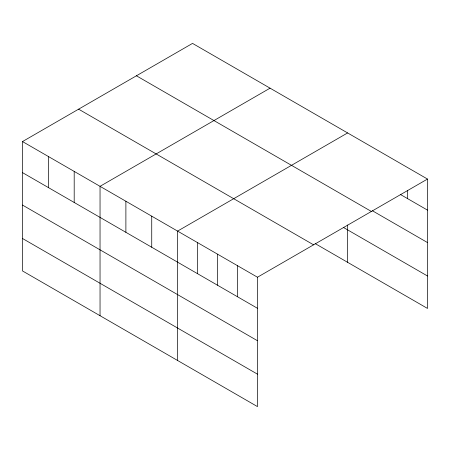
<?xml version="1.0" encoding="UTF-8"?>
<svg xmlns="http://www.w3.org/2000/svg" width="450" height="450" viewBox="0 0 450 450"><rect width="100%" height="100%" fill="white"/><g stroke="black" fill="none" stroke-linecap="round" stroke-linejoin="round"><path stroke-width="0.67" d="M22.5 141.564L257.473 277.222L257.473 406.603L22.5 270.939L22.5 141.564L192.527 43.397L427.5 179.061L427.5 308.436L315.146 243.574M270.067 88.166L100.041 186.328L100.041 315.709M347.608 132.936L177.581 231.097L177.581 360.478M257.473 277.222L427.5 179.061M400.264 194.4L427.5 210.122M372.426 210.769L427.5 242.567M136.418 75.791L371.391 211.455M343.401 227.441L427.5 275.996M78.609 109.17L313.582 244.828M22.5 172.626L257.473 308.289M22.5 205.071L257.473 340.729M22.5 238.494L257.473 374.158M407.526 190.311L407.526 198.591M347.608 224.994L347.608 262.311M237.504 265.691L237.504 296.758M217.53 254.16L217.53 285.227M197.556 242.629L197.556 273.696M151.734 216.174L151.734 247.241M125.888 201.251L125.888 232.318M74.194 171.405L74.194 202.472M48.347 156.482L48.347 187.549"/></g></svg>
